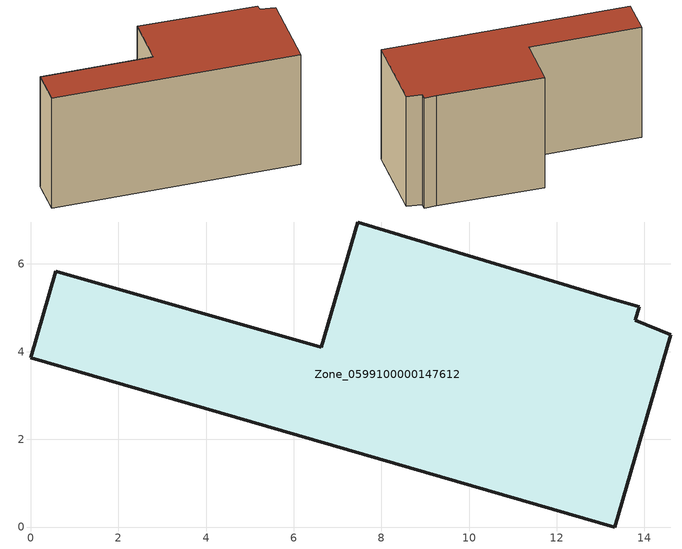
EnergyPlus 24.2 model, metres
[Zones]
Zone_0599100000147612
 floor ground (C_G): 13.32,0 0,3.86 0.57,5.83 6.63,4.1 7.46,6.96 13.24,5.21 13.88,5.02 13.79,4.71 14.6,4.38 z0
 wall outside (C_F): 6.63,4.1 0.57,5.83 0,3.86 13.32,0 14.6,4.38 13.79,4.71 13.88,5.02 13.24,5.21 7.46,6.96 6.63,4.1 z0:7.13
 roof outside (C_R): 13.32,0 14.6,4.38 13.79,4.71 13.88,5.02 13.24,5.21 7.46,6.96 6.63,4.1 0.57,5.83 0,3.86 z7.13
[BUILDING]
Pand.0599100000147612: North Axis=0; Terrain=City; Loads Convergence Tolerance Value=0.04; Temperature Convergence Tolerance Value=0.4; Solar Distribution=FullExterior; Maximum Number of Warmup Days=25; Minimum Number of Warmup Days=1
[Site:Location]
Rotterdam.The.Hague.AP_ZH_NLD Design_Conditions: Latitude=51.96; Longitude=4.45; Time Zone=1; Elevation=-4.5
[SITE:GROUNDTEMPERATURE:BUILDINGSURFACE]
18, 18, 18, 18, 18, 18, 18, 18, 18, 18, 18, 18
[MATERIAL] Thermal Absorptance=0.9; Solar Absorptance=0.7; Visible Absorptance=0.7
Name | Roughness | Thickness | Conductivity | Density | Specific Heat
G.TC.1946 | MediumSmooth | 0.15 | 1 | 540 | 1210
F.TC.1946 | Rough | 0.3 | 0.857143 | 1920 | 840
R.TC.1946 | MediumRough | 0.2 | 0.909091 | 1500 | 1000
[CONSTRUCTION]
C_G: G.TC.1946
C_F: F.TC.1946
C_R: R.TC.1946
[ZONE]
Zone_0599100000147612: Type=1; Multiplier=1; Ceiling Height=Autocalculate; Volume=Autocalculate; Floor Area=autocalculate; Part of Total Floor Area=Yes
[ZONEINFILTRATION:DESIGNFLOWRATE]
Infil_Zone_0599100000147612: Zone or ZoneList or Space or SpaceList=Zone_0599100000147612; Schedule=AlwaysOn; Design Flow Rate Calculation Method=Flow/Area; Flow Rate per Floor Area=0.003; Constant Term Coefficient=1; Temperature Term Coefficient=0; Velocity Term Coefficient=0; Velocity Squared Term Coefficient=0
[HVACTEMPLATE:ZONE:IDEALLOADSAIRSYSTEM]
Zone_0599100000147612: Maximum Heating Supply Air Temperature=50; Minimum Cooling Supply Air Temperature=13; Maximum Heating Supply Air Humidity Ratio=0.0156; Minimum Cooling Supply Air Humidity Ratio=0.0077; Heating Limit=NoLimit; Cooling Limit=NoLimit; Dehumidification Control Type=ConstantSensibleHeatRatio; Cooling Sensible Heat Ratio=0.7; Dehumidification Setpoint=60; Humidification Control Type=None; Humidification Setpoint=30; Outdoor Air Method=None; Outdoor Air Flow Rate per Person=0.00944; Outdoor Air Flow Rate per Zone Floor Area=0; Outdoor Air Flow Rate per Zone=0; Demand Controlled Ventilation Type=None; Outdoor Air Economizer Type=NoEconomizer; Heat Recovery Type=None; Sensible Heat Recovery Effectiveness=0.7; Latent Heat Recovery Effectiveness=0.65
[ZONECONTROL:THERMOSTAT]
ThermostatControl_Zone_0599100000147612: Zone or ZoneList=Zone_0599100000147612; Control Type Schedule=DualSetpointControlType; Control 1=Thermostat_Zone_0599100000147612; Temperature Difference Between Cutout And Setpoint=0
[THERMOSTATSETPOINT:DUALSETPOINT]
Thermostat_Zone_0599100000147612: Heating Setpoint Temperature Schedule=HeatingSetpoint_Zone_0599100000147612; Cooling Setpoint Temperature Schedule=CoolingSetpoint_Zone_0599100000147612
[SCHEDULE:COMPACT]
HeatingSetpoint_Zone_0599100000147612: Through: 12/31, For: AllDays, Until: 24:00, 21
CoolingSetpoint_Zone_0599100000147612: Through: 12/31, For: AllDays, Until: 24:00, 24
DualSetpointControlType: Through: 12/31, For: AllDays, Until: 24:00, 4
AlwaysOn: Through: 12/31, For: AllDays, Until: 24:00, 1
